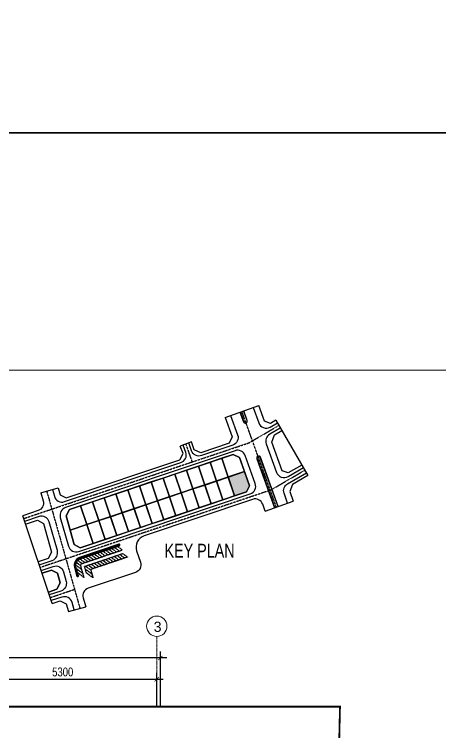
# Model space of a CAD drawing. Header units: millimetres. Extents: x 33748 to 451939, y -263262 to 62681.
# Drawn here: x 238195 to 250200, y -6574 to 13633 of the extents above; entities that cross this region are included whole.
import ezdxf
from ezdxf.enums import TextEntityAlignment as Align

# ---------------------------------------------------------------- set-up
doc = ezdxf.new("R2010")
doc.units = ezdxf.units.MM
doc.header["$PDMODE"] = 98
for name, pattern in [('ACAD_ISO10W100', [18.5, 12, -3, 0.5, -3]), ('CENTER', [50.8, 31.75, -6.35, 6.35, -6.35]), ('HIDDEN', [0.375, 0.25, -0.125])]:
    doc.linetypes.add(name, pattern=pattern)
doc.layers.get('Defpoints').update_dxf_attribs({"color": 202, "lineweight": 13})
for name, color, linetype, lineweight in [('-CENTER', 143, 'CENTER', 13), ('-CONCRETE', 1, 'Continuous', 35), ('-KH', 143, 'Continuous', 13), ('-RANH GIOI KHU DAT', 12, 'CENTER', 18), ('-TEXT', 7, 'Continuous', 15)]:
    doc.layers.add(name, color=color, linetype=linetype, lineweight=lineweight)
for name, color, linetype in [('12. NET DIM', 9, 'Continuous'), ('loKBT', 42, 'Continuous'), ('net in mo', 159, 'Continuous')]:
    doc.layers.add(name, color=color, linetype=linetype)
doc.styles.add('1', font='arial.ttf')
doc.styles.add('AVANH', font='', dxfattribs={"width": 0.8})
doc.styles.add('kieuchuDim', font='arial.ttf', dxfattribs={"width": 0.75})
doc.styles.get('AVANH').set_extended_font_data('.VnAvantH')
doc.dimstyles.new('C_100A3', dxfattribs={"dimscale": 100, "dimtxt": 2.5, "dimasz": 1.2, "dimexe": 1.8, "dimexo": 0, "dimgap": 0.75, "dimtad": 1, "dimdec": 0, "dimzin": 0, "dimdsep": 46, "dimtxsty": 'AVANH', "dimblk": 'ARCHTICK', "dimcen": 0, "dimdle": 1.8, "dimclrd": 256, "dimclre": 256, "dimclrt": 7, "dimadec": 0, "dimazin": 0, "dimtfac": 0.0001, "dimtdec": 0, "dimtix": 1, "dimtmove": 2, "dimatfit": 3, "dimldrblk": 'ARCHTICK', "dimfxl": 1.8, "dimtolj": 1, "dimtzin": 0, "dimarcsym": 0})

# ---------------------------------------------------------------- blocks, each defined once
blk = doc.blocks.new('A$C50886B07')
at = {"layer": 'loKBT'}
h = blk.add_hatch(color=256, dxfattribs=at)
h.dxf.hatch_style = 1
h.paths.add_polyline_path([(7809, 4921), (7236, 4729), (7459, 4065), (7881, 4207), (7988, 4427)])
for p, q in [((8109, 7179), (8306, 6635)), ((8508, 6692), (8307, 7250)), ((8508, 6692), (8307, 7250)), ((8719, 6615), (8508, 6692)), ((8719, 6615), (8508, 6692)), ((8710, 6489), (8963, 6636)), ((8910, 6727), (8719, 6615)), ((8910, 6727), (8719, 6615))]:
    blk.add_line(p, q)
at = {"linetype": 'ACAD_ISO10W100', "ltscale": 0.75}
for p, q in [((8931, 3671), (7714, 7036)), ((8054, 5985), (9016, 6545)), ((33, 3271), (7860, 5898)), ((5973, 5264), (5746, 5893)), ((8716, 4265), (9931, 4972)), ((843, 4238), (2014, 115))]:
    blk.add_line(p, q, dxfattribs=at)
for points in [[(7122, 6821), (8307, 7250)], [(7122, 6821), (7369, 6139), (7262, 5919), (6266, 5584), (6041, 5693), (5943, 5964)], [(7122, 6821), (7369, 6139), (7262, 5919), (6266, 5584), (6041, 5693), (5943, 5964)], [(8910, 6727), (10036, 4790)], [(9825, 5153), (9348, 4876), (9138, 4952), (8773, 5961), (8864, 6214), (9121, 6363)], [(9825, 5153), (9348, 4876), (9138, 4952), (8773, 5961), (8864, 6214), (9121, 6363)], [(1247, 4353), (1317, 4108), (1530, 3995), (5536, 5339), (5643, 5560), (5548, 5821)], [(1247, 4353), (1317, 4108), (1530, 3995), (5536, 5339), (5643, 5560), (5548, 5821)], [(5943, 5964), (5548, 5821)], [(7014, 5392), (7459, 4065)], [(6184, 5114), (6630, 3786)], [(6599, 5253), (7044, 3926)], [(7809, 4921), (1671, 2861)], [(10036, 4790), (9494, 4474), (9402, 4222), (9524, 3885)], [(641, 4181), (1247, 4353)], [(8536, 3528), (9524, 3885)], [(1036, 285), (0, 3371)], [(100, 3072), (516, 3212), (730, 3099), (1017, 2087), (899, 1863), (546, 1745)], [(100, 3072), (516, 3212), (730, 3099), (1017, 2087), (899, 1863), (546, 1745)], [(902, 683), (1205, 785), (1323, 1009), (1227, 1346), (1014, 1459), (679, 1347)], [(679, 1347), (1014, 1459), (1227, 1346), (1323, 1009), (1205, 785), (902, 683)], [(1036, 285), (1320, 380), (1534, 267), (1610, 0)], [(1610, 0), (2216, 172)]]:
    blk.add_lwpolyline(points)
for points in [[(7319, 6893), (7566, 6212, -0.421043), (7391, 5851), (6296, 5484, -0.407417), (5944, 5654), (5844, 5928)], [(7648, 7012), (7771, 6672, 1), (7903, 6720), (7780, 7060)], [(7657, 7015), (7779, 6675, 1), (7895, 6717), (7772, 7057)], [(9068, 6454), (8694, 6237, 0.362457), (8572, 5899), (8935, 4896, 0.467936), (9339, 4749), (9878, 5063)], [(1045, 4296), (1114, 4054, 0.428104), (1472, 3865), (5566, 5238, 0.421043), (5740, 5599), (5647, 5857)], [(8997, 3694), (8372, 5424, 0.414214), (8282, 5466), (8282, 5466, 0.414214), (8240, 5376), (8865, 3647)], [(8989, 3691), (8363, 5421, 0.414214), (8285, 5458, 0.414214), (8248, 5379), (8874, 3650)], [(9326, 3813), (9201, 4160, -0.362457), (9323, 4497), (9984, 4881)], [(641, 4181), (722, 3894, -0.400458), (542, 3553), (0, 3371)], [(8536, 3528), (8447, 3776, 0.407417), (8094, 3946), (4275, 2664, 0.414214), (4010, 2132), (4144, 1734, -0.414214), (3967, 1379)], [(1220, 2142), (933, 3153, 0.428104), (574, 3342), (67, 3172)], [(2002, 1901, 0.400458), (1822, 1559), (1910, 1248, 0.414214), (1943, 1229, 0.414214), (1961, 1262), (1872, 1574, -0.400458), (2019, 1851), (3404, 2316, 0.414214), (3420, 2349, 0.414214), (3387, 2366), (2002, 1901)], [(579, 1645), (1040, 1800, 0.400458), (1220, 2142)], [(646, 1446), (1072, 1589, -0.428104), (1430, 1400)], [(1430, 1400), (1526, 1063, -0.400458), (1346, 721), (935, 583)], [(3967, 1379), (2308, 823, 0.400458), (2128, 481), (2216, 172)], [(1812, 57), (1737, 321, 0.428104), (1378, 510), (1002, 384)]]:
    blk.add_lwpolyline(points, format="xyb")
for points in [[(1505, 3654, 0.400458), (1324, 3312), (1611, 2301, 0.428104), (1970, 2112), (8010, 4139, 0.421043), (8185, 4500), (7827, 5487, 0.407417), (7475, 5658)], [(2005, 1893, 0.400458), (1830, 1562), (1919, 1250, 0.414214), (1940, 1238, 0.414214), (1952, 1259), (1864, 1571, -0.400458), (2016, 1860), (3401, 2325, 0.414214), (3412, 2347, 0.414214), (3390, 2358)]]:
    blk.add_lwpolyline(points, format="xyb", close=True)
for points in [[(2028, 2242), (1814, 2355), (1527, 3366), (1645, 3590), (7405, 5523), (7631, 5415), (7988, 4427), (7881, 4207)], [(2028, 2242), (1814, 2355), (1527, 3366), (1645, 3590), (7405, 5523), (7631, 5415), (7988, 4427), (7881, 4207)], [(7014, 5392), (6599, 5253), (6822, 4589), (7236, 4729)], [(7631, 5415), (7405, 5523), (7014, 5392), (7236, 4729), (7809, 4921)], [(6184, 5114), (5769, 4975), (5992, 4311), (6407, 4450)], [(6599, 5253), (6184, 5114), (6407, 4450), (6822, 4589)], [(5355, 4835), (4940, 4696), (5163, 4033), (5577, 4172)], [(5769, 4975), (5355, 4835), (5577, 4172), (5992, 4311)], [(7809, 4921), (7236, 4729), (7459, 4065), (7881, 4207), (7988, 4427)], [(4525, 4557), (4110, 4418), (4333, 3754), (4748, 3893)], [(4940, 4696), (4525, 4557), (4748, 3893), (5163, 4033)], [(6822, 4589), (6407, 4450), (6630, 3786), (7044, 3926)], [(7236, 4729), (6822, 4589), (7044, 3926), (7459, 4065)], [(4110, 4418), (3696, 4279), (3918, 3615), (4333, 3754)], [(5992, 4311), (5577, 4172), (5800, 3508), (6215, 3647)], [(6407, 4450), (5992, 4311), (6215, 3647), (6630, 3786)], [(3281, 4139), (2866, 4000), (3089, 3337), (3504, 3476)], [(3696, 4279), (3281, 4139), (3504, 3476), (3918, 3615)], [(5577, 4172), (5163, 4033), (5385, 3369), (5800, 3508)], [(2451, 3861), (2037, 3722), (2259, 3058), (2674, 3197)], [(2866, 4000), (2451, 3861), (2674, 3197), (3089, 3337)], [(4748, 3893), (4333, 3754), (4556, 3091), (4971, 3230)], [(5163, 4033), (4748, 3893), (4971, 3230), (5385, 3369)], [(2037, 3722), (1645, 3590), (1527, 3366), (1671, 2861), (2259, 3058)], [(3918, 3615), (3504, 3476), (3726, 2812), (4141, 2951)], [(4333, 3754), (3918, 3615), (4141, 2951), (4556, 3091)], [(3089, 3337), (2674, 3197), (2897, 2534), (3312, 2673)], [(3504, 3476), (3089, 3337), (3312, 2673), (3726, 2812)], [(2259, 3058), (1671, 2861), (1814, 2355), (2028, 2242), (2482, 2395)], [(2674, 3197), (2259, 3058), (2482, 2395), (2897, 2534)]]:
    blk.add_lwpolyline(points, close=True)
at = {"ltscale": 5}
for points in [[(5355, 4835), (5800, 3508)], [(5769, 4975), (6215, 3647)], [(4525, 4557), (4971, 3230)], [(4940, 4696), (5385, 3369)], [(4110, 4418), (4556, 3091)], [(3281, 4139), (3726, 2812)], [(3696, 4279), (4141, 2951)], [(2451, 3861), (2897, 2534)], [(2866, 4000), (3312, 2673)], [(2037, 3722), (2482, 2395)]]:
    blk.add_lwpolyline(points, dxfattribs=at)
at = {"linetype": 'ACAD_ISO10W100', "ltscale": 0.75}
for points in [[(8716, 4265), (612, 1546)], [(1827, 772), (969, 484)]]:
    blk.add_lwpolyline(points, dxfattribs=at)
at = {"linetype": 'HIDDEN', "ltscale": 5}
blk.add_lwpolyline([(1929, 1373), (2160, 1201), (2041, 1621, -0.400458), (2075, 1686), (3503, 2165), (3332, 2292)], format="xyb", dxfattribs=at)
for points in [[(2243, 1358), (2177, 1591), (3522, 2042), (3693, 1915), (2391, 1478), (2473, 1186), (2243, 1358)], [(2524, 2021), (2695, 1894)], [(2625, 2055), (2796, 1928)], [(2726, 2089), (2897, 1962)], [(2827, 2123), (2998, 1996)], [(2928, 2157), (3099, 2029)], [(3029, 2191), (3200, 2063)], [(3130, 2224), (3301, 2097)], [(3231, 2258), (3402, 2131)], [(1937, 1803), (2089, 1690)], [(2019, 1851), (2190, 1724)], [(2120, 1885), (2291, 1758)], [(2221, 1919), (2392, 1792)], [(2322, 1953), (2493, 1826)], [(2423, 1987), (2594, 1860)], [(2714, 1771), (2885, 1644)], [(2815, 1805), (2986, 1678)], [(2916, 1839), (3087, 1712)], [(3017, 1873), (3188, 1745)], [(3118, 1907), (3289, 1779)], [(3219, 1940), (3390, 1813)], [(3320, 1974), (3491, 1847)], [(3421, 2008), (3592, 1881)], [(1862, 1641), (2081, 1478)], [(1885, 1733), (2042, 1616)], [(2209, 1601), (2395, 1463)], [(2310, 1635), (2481, 1508)], [(2411, 1669), (2582, 1542)], [(2512, 1703), (2683, 1576)], [(2613, 1737), (2784, 1610)], [(1890, 1511), (2121, 1340)], [(2204, 1496), (2434, 1325)]]:
    blk.add_lwpolyline(points, dxfattribs=at)
blk.add_arc((8569, 6731), 280, 199.8843, 300.1907)
at = {"linetype": 'ACAD_ISO10W100', "ltscale": 0.75}
blk.add_arc((7526, 6893), 1050, 288.5515, 300.1907, dxfattribs=at)
blk = doc.blocks.new('_ARCHTICK')
at = {"const_width": 0.15}
blk.add_lwpolyline([(-0.5, -0.5), (0.5, 0.5)], dxfattribs=at)
blk = doc.blocks.new('*D667')
at = {"layer": '12. NET DIM', "lineweight": -2, "transparency": 16777216}
for p, q in [((236907, -5845), (236907, -4894)), ((242207, -5845), (242207, -4894)), ((236727, -5074), (242387, -5074))]:
    blk.add_line(p, q, dxfattribs=at)
at = {"layer": 'Defpoints', "color": 0, "transparency": 16777216}
for p in [(242207, -5074), (236907, -5845), (242207, -5845)]:
    blk.add_point(p, dxfattribs=at)
at = {"layer": '12. NET DIM', "lineweight": -2, "transparency": 16777216, "xscale": 120, "yscale": 120, "zscale": 120, "rotation": 180}
blk.add_blockref('_ARCHTICK', (236907, -5074), dxfattribs=at)
at = {"layer": '12. NET DIM', "lineweight": -2, "transparency": 16777216, "xscale": 120, "yscale": 120, "zscale": 120}
blk.add_blockref('_ARCHTICK', (242207, -5074), dxfattribs=at)
at = {"layer": '12. NET DIM', "color": 7, "transparency": 16777216, "insert": (239557, -4869), "char_height": 250, "attachment_point": 5, "style": 'AVANH'}
blk.add_mtext('\\A1;5300', dxfattribs=at)
blk = doc.blocks.new('*D668')
at = {"layer": '12. NET DIM', "lineweight": -2, "transparency": 16777216}
for p, q in [((232107, -5845), (232107, -4294)), ((242307, -5845), (242307, -4294)), ((242487, -4474), (231927, -4474))]:
    blk.add_line(p, q, dxfattribs=at)
at = {"layer": 'Defpoints', "color": 0, "transparency": 16777216}
for p in [(232107, -4474), (232107, -5845), (242307, -5845)]:
    blk.add_point(p, dxfattribs=at)
at = {"layer": '12. NET DIM', "lineweight": -2, "transparency": 16777216, "xscale": 120, "yscale": 120, "zscale": 120, "rotation": 180}
blk.add_blockref('_ARCHTICK', (232107, -4474), dxfattribs=at)
at = {"layer": '12. NET DIM', "lineweight": -2, "transparency": 16777216, "xscale": 120, "yscale": 120, "zscale": 120}
blk.add_blockref('_ARCHTICK', (242307, -4474), dxfattribs=at)
at = {"layer": '12. NET DIM', "color": 7, "transparency": 16777216, "insert": (237207, -4269), "char_height": 250, "attachment_point": 5, "style": 'AVANH'}
blk.add_mtext('\\A1;10200', dxfattribs=at)

msp = doc.modelspace()

# ---------------------------------------------------------------- linework, layer by layer
at = {"layer": '-CENTER', "ltscale": 0.1}
msp.add_line((242207.2, -5869), (242207.2, -3868.2), dxfattribs=at)
at = {"layer": '-CONCRETE', "color": 1}
for points in [[(123413.8, 62681.4), (451939.1, 62681.4), (451939.1, 10302.6), (123413.8, 10302.6)], [(123413.8, 10302.6), (451939.1, 10302.6), (451939.1, -42076.2), (123413.8, -42076.2)]]:
    msp.add_lwpolyline(points, close=True, dxfattribs=at)
at = {"layer": '-KH'}
msp.add_circle((242207.2, -3581.9), 286.3, dxfattribs=at)
at = {"layer": '-RANH GIOI KHU DAT', "linetype": 'HIDDEN', "ltscale": 10, "const_width": 50}
msp.add_lwpolyline([(230107.2, -5844.8), (247365.7, -5844.8), (247016.7, -20846.1), (241900.4, -25844.8), (230107.2, -25844.8), (230107.2, -5844.8)], dxfattribs=at)
at = {"layer": 'Defpoints'}
msp.add_lwpolyline([(273947.2, -29645.1), (273947.2, 3618.9), (226907.2, 3618.9), (226907.2, -29645.1)], close=True, dxfattribs=at)

# ---------------------------------------------------------------- block references
at = {"layer": 'net in mo', "xscale": 0.8, "yscale": 0.8, "zscale": 0.8}
msp.add_blockref('A$C50886B07', (238430.9, -3168), dxfattribs=at)

# ---------------------------------------------------------------- texts
at = {"layer": '-TEXT', "color": 4, "style": 'kieuchuDim', "width": 0.75}
msp.add_text('KEY PLAN', height=385, dxfattribs=at).set_placement((242424.3, -1647.2))
at = {"layer": '-TEXT', "color": 2, "style": '1'}
msp.add_text('3', height=286.3, dxfattribs=at).set_placement((242229.1, -3596.1), align=Align.MIDDLE_CENTER)

# ---------------------------------------------------------------- dimensions: what is measured, and where the dimension line sits
at = {"layer": '12. NET DIM'}
for base, p1, p2, picture, middle in [((232107.2, -4473.5), (242307.2, -5844.8), (232107.2, -5844.8), '*D668', (237207.2, -4269.2)), ((242207.2, -5073.5), (236906.9, -5844.8), (242207.2, -5844.8), '*D667', (239557.1, -4869.2))]:
    dim = msp.add_linear_dim(base=base, p1=p1, p2=p2, dimstyle='C_100A3', dxfattribs=at)
    dim.commit()
    dim.dimension.update_dxf_attribs({"geometry": picture, "text_midpoint": middle})

doc.saveas('drawing.dxf')
